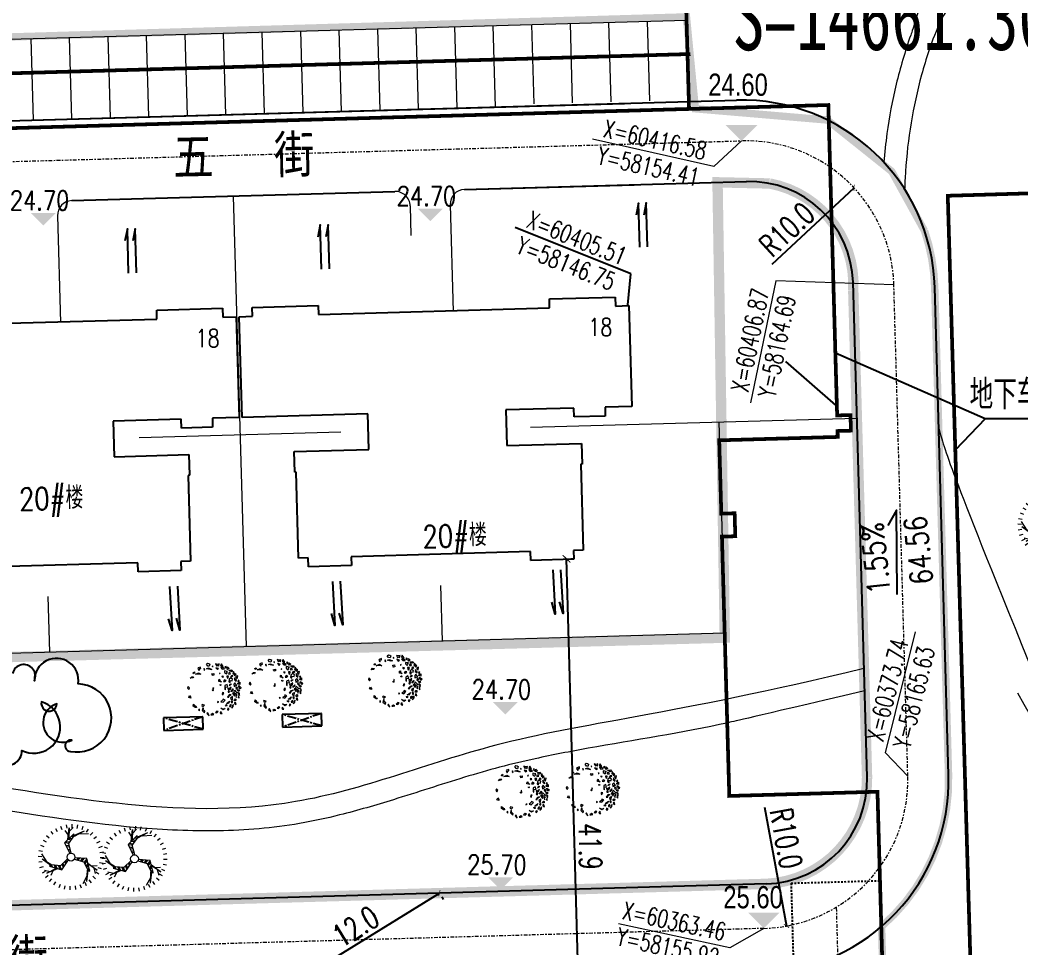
# Model space of a CAD drawing. Header units: inches. Extents: x 393 to 1582, y 246 to 1188.
# Drawn here: x 1069.8 to 1137.2, y 571.3 to 633.9 of the extents above; entities that cross this region are included whole.
import ezdxf

# ---------------------------------------------------------------- set-up
doc = ezdxf.new("R2010")
doc.units = ezdxf.units.IN
doc.header["$MEASUREMENT"] = 0
for name, pattern in [('ACAD_ISO10W100', [18.5, 12, -3, 0.5, -3]), ('CENTERX2', [4, 2.5, -0.5, 0.5, -0.5]), ('CONTINOUS', [0]), ('DASH', [0.35, 0.25, -0.1]), ('DASHED2', [0.375, 0.25, -0.125]), ('DOTE', [2.42, 2, -0.2, 0.02, -0.2])]:
    doc.linetypes.add(name, pattern=pattern)
for name, color, linetype in [('buildcoor', 7, 'Continuous'), ('DIM', 4, 'Continuous'), ('drain', 4, 'Continuous'), ('ELEV', 1, 'Continuous'), ('FRAME', 7, 'Continuous'), ('PUB_TEXT', 7, 'Continuous'), ('ROAD-TEXT', 4, 'Continuous'), ('roaddim', 2, 'Continuous'), ('roadradiu', 3, 'Continuous'), ('rod', 1, 'Continuous'), ('公共绿地', 3, 'Continuous'), ('外墙', 42, 'Continuous'), ('建筑层数', 7, 'Continuous'), ('绿化', 3, 'Continuous'), ('车库边线', 4, 'DOTE')]:
    doc.layers.add(name, color=color, linetype=linetype)
for name, color, linetype, lineweight in [('FENCE', 100, 'Continuous', 18), ('parking', 30, 'Continuous', 18), ('ROAD', 1, 'Continuous', 25), ('ROAD-CENTER', 7, 'CENTERX2', 18), ('ROAD-ZB', 4, 'Continuous', 15), ('walk', 2, 'Continuous', 18), ('围墙', 75, 'FENCELINE1', 15), ('建筑型号', 2, 'Continuous', 18), ('树', 84, 'Continuous', 15)]:
    doc.layers.add(name, color=color, linetype=linetype, lineweight=lineweight)
doc.styles.add('-黑体', font='simhei.ttf', dxfattribs={"width": 0.8})
doc.styles.add('_HZTXT', font='txt.shx', dxfattribs={"width": 0.8, "bigfont": 'hztxt.shx'})
doc.styles.add('DIM_FONT', font='SIMPLEX.shx', dxfattribs={"width": 0.8})
doc.styles.add('FLS', font='', dxfattribs={"width": 0.8})
doc.styles.add('HZ', font='simplex.shx', dxfattribs={"width": 0.7, "bigfont": 'hztxt.shx'})
doc.styles.add('宋体', font='', dxfattribs={"width": 0.7, "height": 1000})
doc.styles.get('FLS').set_extended_font_data('创艺繁隶书')
doc.styles.get('宋体').set_extended_font_data('SimSun')
doc.linetypes.add('FENCELINE1', pattern='A,0.25,-0.1,[133,ltypeshp.shx,S=0.1,R=0,X=-0.1,Y=0],-0.1,1', length=1.45)
doc.dimstyles.new('NORMAL', dxfattribs={"dimtxt": 1.5, "dimasz": 0.3, "dimexe": 0.5, "dimexo": 0.3, "dimgap": 0.3, "dimtad": 1, "dimdec": 1, "dimzin": 1, "dimdsep": 46, "dimtxsty": 'HZ', "dimblk": 'ARCHTICK', "dimcen": 0, "dimclrt": 256, "dimadec": 0, "dimazin": 0, "dimtfac": 1, "dimtdec": 1, "dimtofl": 0, "dimtmove": 0, "dimatfit": 3, "dimldrblk": 'ARCHTICK', "dimfxl": 1, "dimtolj": 2, "dimtzin": 0, "dimarcsym": 0})

# ---------------------------------------------------------------- blocks, each defined once
blk = doc.blocks.new('GPPMTR01')
at = {"color": 0, "linetype": 'ByBlock'}
for points in [[(-0.354, 0.404), (-0.335, 0.371), (-0.312, 0.378), (-0.293, 0.408)], [(-0.298, 0.355), (-0.259, 0.362), (-0.24, 0.402), (-0.263, 0.4), (-0.275, 0.378)], [(-0.263, 0.454), (-0.27, 0.431), (-0.248, 0.431), (-0.243, 0.447)], [(-0.215, 0.443), (-0.218, 0.456), (-0.242, 0.475), (-0.199, 0.486), (-0.199, 0.449)], [(-0.166, 0.433), (-0.207, 0.386), (-0.18, 0.371), (-0.137, 0.387), (-0.147, 0.409), (-0.165, 0.407)], [(-0.173, 0.469), (-0.151, 0.518), (-0.12, 0.516), (-0.128, 0.487), (-0.144, 0.498), (-0.151, 0.48), (-0.145, 0.47)], [(-0.127, 0.461), (-0.133, 0.429), (-0.111, 0.428), (-0.096, 0.459)], [(-0.106, 0.53), (-0.073, 0.496), (-0.058, 0.515), (-0.035, 0.504), (-0.038, 0.545), (-0.064, 0.53)], [(-0.079, 0.401), (-0.097, 0.371), (-0.064, 0.359), (-0.049, 0.371)], [(-0.038, 0.477), (-0.055, 0.454), (-0.043, 0.424), (-0.032, 0.439)], [(0.007, 0.443), (-0.026, 0.412), (-0.02, 0.382), (0.016, 0.352), (0.045, 0.367), (0.01, 0.386), (0.034, 0.42)], [(0.005, 0.559), (-0.005, 0.523), (0.016, 0.511), (0.051, 0.519)], [(0.01, 0.485), (0.042, 0.462), (0.084, 0.477), (0.066, 0.492), (0.042, 0.485)], [(0.105, 0.53), (0.084, 0.519), (0.099, 0.504), (0.114, 0.511)], [(0.158, 0.447), (0.096, 0.443), (0.105, 0.412), (0.146, 0.393), (0.155, 0.416), (0.14, 0.428)], [(0.131, 0.488), (0.137, 0.5), (0.134, 0.53), (0.173, 0.507), (0.146, 0.481)], [(0.179, 0.477), (0.229, 0.496), (0.25, 0.473), (0.223, 0.458), (0.22, 0.477), (0.202, 0.469), (0.199, 0.458)], [(0.205, 0.439), (0.179, 0.42), (0.194, 0.405), (0.226, 0.416)], [(0.214, 0.359), (0.274, 0.374), (0.291, 0.409), (0.282, 0.336), (0.247, 0.333)], [(0.268, 0.45), (0.253, 0.435), (0.241, 0.409), (0.274, 0.428)], [(0.315, 0.416), (0.306, 0.401), (0.318, 0.39), (0.348, 0.393)], [(-0.482, 0.196), (-0.461, 0.207), (-0.432, 0.177), (-0.452, 0.154), (-0.494, 0.15), (-0.5, 0.177)], [(-0.412, 0.305), (-0.364, 0.304), (-0.367, 0.328), (-0.343, 0.337), (-0.374, 0.364), (-0.382, 0.335)], [(-0.393, 0.241), (-0.408, 0.23), (-0.396, 0.226)], [(-0.304, 0.31), (-0.343, 0.272), (-0.298, 0.279)], [(-0.215, 0.295), (-0.215, 0.276), (-0.206, 0.283)], [(-0.123, 0.314), (-0.144, 0.295), (-0.135, 0.287), (-0.115, 0.295)], [(-0.064, 0.207), (-0.085, 0.184), (-0.115, 0.203), (-0.115, 0.219), (-0.085, 0.207), (-0.052, 0.226)], [(-0.032, 0.317), (-0.058, 0.295), (-0.043, 0.264), (-0.023, 0.291)], [(0.045, 0.295), (0.042, 0.249), (0.105, 0.211), (0.119, 0.219), (0.069, 0.245), (0.096, 0.283)], [(0.084, 0.371), (0.072, 0.344), (0.081, 0.321), (0.084, 0.344)], [(0.128, 0.336), (0.137, 0.287), (0.114, 0.272), (0.146, 0.26), (0.158, 0.302)], [(0.179, 0.272), (0.167, 0.245), (0.185, 0.238), (0.199, 0.253)], [(0.199, 0.291), (0.179, 0.352), (0.211, 0.31)], [(0.25, 0.325), (0.241, 0.298), (0.312, 0.302), (0.282, 0.329)], [(0.253, 0.268), (0.241, 0.226), (0.259, 0.177), (0.274, 0.203), (0.253, 0.219)], [(0.303, 0.268), (0.309, 0.219), (0.336, 0.215), (0.351, 0.234)], [(0.321, 0.363), (0.306, 0.34), (0.327, 0.325), (0.356, 0.325), (0.327, 0.336)], [(0.351, 0.382), (0.348, 0.371), (0.368, 0.355), (0.392, 0.359)], [(0.386, 0.257), (0.368, 0.272), (0.365, 0.287), (0.377, 0.298), (0.401, 0.283)], [(0.401, 0.207), (0.383, 0.219), (0.365, 0.211), (0.368, 0.196), (0.392, 0.192)], [(0.431, 0.26), (0.419, 0.245), (0.436, 0.23), (0.466, 0.249)], [(0.442, 0.203), (0.451, 0.169), (0.487, 0.139), (0.472, 0.181)], [(-0.482, 0.014), (-0.506, 0.025), (-0.514, -0.024), (-0.506, -0.036), (-0.464, -0.036), (-0.47, -0.024), (-0.494, -0.017)], [(-0.446, 0.071), (-0.432, 0.055), (-0.414, 0.067)], [(-0.417, 0.109), (-0.411, 0.15), (-0.357, 0.188), (-0.369, 0.162)], [(-0.283, 0.139), (-0.269, 0.181), (-0.239, 0.166), (-0.248, 0.139), (-0.263, 0.15)], [(-0.02, 0.033), (-0.035, 0.025), (-0.026, 0.017), (-0.014, 0.021)], [(-0.02, 0.188), (-0.008, 0.192), (0.001, 0.177), (-0.02, 0.169)], [(0.152, 0.162), (0.137, 0.139), (0.158, 0.12), (0.176, 0.128), (0.161, 0.143)], [(0.25, 0.086), (0.271, 0.063), (0.274, 0.021), (0.303, 0.052), (0.285, 0.109)], [(0.348, 0.173), (0.377, 0.128), (0.356, 0.097), (0.354, 0.128)], [(0.401, 0.078), (0.398, 0.063), (0.374, 0.067), (0.377, 0.09)], [(0.428, 0.025), (0.431, -0.021), (0.377, -0.043), (0.41, -0.013)], [(0.422, 0.166), (0.419, 0.135), (0.439, 0.12), (0.451, 0.139)], [(0.451, 0.074), (0.469, 0.052), (0.484, 0.063), (0.472, 0.093)], [(-0.467, -0.131), (-0.464, -0.157), (-0.482, -0.154), (-0.485, -0.127)], [(-0.437, -0.131), (-0.429, -0.066), (-0.381, -0.04), (-0.408, -0.078)], [(-0.42, -0.26), (-0.432, -0.218), (-0.411, -0.188), (-0.402, -0.214), (-0.411, -0.229)], [(0.256, -0.013), (0.241, -0.028), (0.253, -0.04)], [(0.407, -0.119), (0.389, -0.138), (0.398, -0.176), (0.419, -0.154)], [(0.436, -0.066), (0.442, -0.097), (0.466, -0.097), (0.481, -0.074), (0.46, -0.078)], [(-0.266, -0.366), (-0.304, -0.374), (-0.283, -0.4), (-0.251, -0.393)], [(0.17, -0.286), (0.137, -0.317), (0.149, -0.336), (0.176, -0.321)], [(0.205, -0.332), (0.199, -0.343), (0.235, -0.378), (0.294, -0.359), (0.274, -0.34), (0.235, -0.351)], [(0.327, -0.305), (0.333, -0.328), (0.389, -0.313)], [(0.416, -0.218), (0.389, -0.233), (0.392, -0.271), (0.407, -0.248)], [(-0.115, -0.473), (-0.138, -0.438), (-0.106, -0.438), (-0.085, -0.446)], [(0.072, -0.48), (0.042, -0.461), (0.06, -0.45), (0.066, -0.454), (0.096, -0.454), (0.096, -0.438), (0.125, -0.442), (0.114, -0.461)], [(0.188, -0.431), (0.211, -0.423), (0.188, -0.408)]]:
    blk.add_lwpolyline(points, close=True, dxfattribs=at)
blk.add_circle((0, 0), 0.01, dxfattribs=at)
blk = doc.blocks.new('psss')
at = {"layer": 'drain', "ltscale": 3}
for points in [[(-2.979, 0.527), (0.007, 0.531), (-0.808, 0.714)], [(-2.967, -0.004), (0, 0), (-0.815, 0.183)]]:
    blk.add_lwpolyline(points, dxfattribs=at)
blk = doc.blocks.new('_ARCHTICK')
at = {"color": 0, "linetype": 'ByBlock', "const_width": 0.15}
blk.add_lwpolyline([(-0.5, -0.5), (0.5, 0.5)], dxfattribs=at)
blk = doc.blocks.new('*D144')
at = {"layer": 'DEFPOINTS', "color": 0, "ltscale": 0.3, "transparency": 16777216}
for p in [(882.255, 640.128), (1132.977, 454.434)]:
    blk.add_point(p, dxfattribs=at)
at = {"layer": 'roadradiu', "color": 0, "lineweight": -2, "ltscale": 0.3, "transparency": 16777216}
blk.add_line((887.277, 636.409), (882.255, 640.128), dxfattribs=at)
at = {"layer": 'roadradiu', "color": 0, "lineweight": -2, "ltscale": 0.3, "transparency": 16777216, "xscale": 0.3, "yscale": 0.3, "zscale": 0.3, "rotation": 143.4749139216822}
blk.add_blockref('_ARCHTICK', (882.255, 640.128), dxfattribs=at)
at = {"layer": 'roadradiu', "ltscale": 0.3, "transparency": 16777216, "insert": (885.632, 638.934), "char_height": 1.5, "attachment_point": 5, "rotation": 323.47491, "style": 'HZ'}
blk.add_mtext('\\A2;R312.0', dxfattribs=at)
blk = doc.blocks.new('*D145')
at = {"layer": 'DEFPOINTS', "color": 0, "ltscale": 0.3, "transparency": 16777216}
for p in [(870.6, 623.26), (1132.977, 454.434)]:
    blk.add_point(p, dxfattribs=at)
at = {"layer": 'roadradiu', "color": 0, "lineweight": -2, "ltscale": 0.3, "transparency": 16777216}
blk.add_line((881.438, 616.286), (870.6, 623.26), dxfattribs=at)
at = {"layer": 'roadradiu', "color": 0, "lineweight": -2, "ltscale": 0.3, "transparency": 16777216, "xscale": 0.3, "yscale": 0.3, "zscale": 0.3, "rotation": 147.2408788936933}
blk.add_blockref('_ARCHTICK', (870.6, 623.26), dxfattribs=at)
at = {"layer": 'roadradiu', "ltscale": 0.3, "transparency": 16777216, "insert": (879.631, 618.697), "char_height": 1.5, "attachment_point": 5, "rotation": 327.24088, "style": 'HZ'}
blk.add_mtext('\\A2;R312.0', dxfattribs=at)
blk = doc.blocks.new('*D146')
at = {"layer": 'DEFPOINTS', "color": 0, "ltscale": 0.3, "transparency": 16777216}
for p in [(856.622, 599.25), (1132.977, 454.434)]:
    blk.add_point(p, dxfattribs=at)
at = {"layer": 'roadradiu', "color": 0, "lineweight": -2, "ltscale": 0.3, "transparency": 16777216}
blk.add_line((869.236, 592.64), (856.622, 599.25), dxfattribs=at)
at = {"layer": 'roadradiu', "color": 0, "lineweight": -2, "ltscale": 0.3, "transparency": 16777216, "xscale": 0.3, "yscale": 0.3, "zscale": 0.3, "rotation": 152.3444580404491}
blk.add_blockref('_ARCHTICK', (856.622, 599.25), dxfattribs=at)
at = {"layer": 'roadradiu', "ltscale": 0.3, "transparency": 16777216, "insert": (867.222, 594.881), "char_height": 1.5, "attachment_point": 5, "rotation": 332.34446, "style": 'HZ'}
blk.add_mtext('\\A2;R312.0', dxfattribs=at)
blk = doc.blocks.new('t2')
for p, q in [((-1.27, 3.06), (-1.13, 2.72)), ((-0.72, 3.23), (-0.64, 2.88)), ((-0.15, 3.3), (-0.13, 2.95)), ((0.43, 3.28), (0.38, 2.92)), ((0.99, 3.16), (0.88, 2.81)), ((-2.24, 2.44), (-1.99, 2.17)), ((-1.78, 2.79), (-1.59, 2.49)), ((-1.34, 2.61), (-1.58, 1.52)), ((-1.34, 2.61), (-1.51, 1.47)), ((-1.44, 2), (-0.89, 2.82)), ((1.53, 2.93), (1.36, 2.62)), ((2.01, 2.62), (1.79, 2.34)), ((2.44, 2.24), (2.17, 1.99)), ((-2.93, 1.53), (-2.62, 1.36)), ((-2.62, 2.01), (-2.34, 1.79)), ((-1.95, 1.1), (-2.53, 1.12)), ((-1.63, 0.77), (-2.5, 1.58)), ((-2.5, 1.58), (-1.63, 0.89)), ((-2.3, 1.92), (-2.2, 1.35)), ((-1.73, 1.61), (-1.56, 0.32)), ((-1.53, 1.47), (-1.73, 1.61)), ((-1.24, 0.62), (-1.53, 1.47)), ((1.06, 1.19), (0.28, 0.27)), ((2.26, 0.7), (1.06, 1.19)), ((1.48, 1.02), (2.62, 1.38)), ((2.62, 1.38), (1.59, 0.97)), ((1.93, 1.14), (2.23, 1.63)), ((2.81, 1.03), (2.27, 1.23)), ((2.79, 1.78), (2.49, 1.59)), ((3.06, 1.27), (2.72, 1.13)), ((-3.28, 0.43), (-2.92, 0.38)), ((-3.16, 0.99), (-2.81, 0.88)), ((-1.56, 0.32), (-0.37, 0.11)), ((-0.31, 0.25), (-1.24, 0.62)), ((0.37, 0.14), (1.16, 0.76)), ((1.16, 0.76), (2.04, 0.59)), ((2.93, -0.14), (2.03, 0.57)), ((2.04, 0.59), (2.26, 0.7)), ((2.93, -0.14), (2.11, 0.61)), ((2.45, 0.24), (2.89, -0.64)), ((3.23, 0.72), (2.88, 0.64)), ((3.3, 0.15), (2.95, 0.13)), ((-3.3, -0.15), (-2.95, -0.13)), ((-3.23, -0.72), (-2.88, -0.64)), ((-0.06, -0.39), (0.08, -1.38)), ((0.5, -1.51), (0.1, -0.38)), ((3.16, -0.99), (2.81, -0.88)), ((3.28, -0.43), (2.92, -0.38)), ((-3.06, -1.27), (-2.72, -1.13)), ((-2.79, -1.78), (-2.49, -1.59)), ((-2.44, -2.24), (-2.17, -1.99)), ((-0.53, -2.3), (0.5, -1.51)), ((0.08, -1.38), (-0.51, -2.07)), ((0.14, -1.8), (-0.12, -2.95)), ((-0.12, -2.95), (0.04, -1.86)), ((2.62, -2.01), (2.34, -1.79)), ((2.93, -1.53), (2.62, -1.36)), ((-2.01, -2.62), (-1.79, -2.34)), ((-1.02, -2.25), (-1.99, -2.18)), ((-1.59, -2.47), (-0.52, -2.05)), ((-1.59, -2.47), (-0.52, -2.13)), ((-1.53, -2.93), (-1.36, -2.62)), ((-0.99, -3.16), (-0.88, -2.81)), ((-0.51, -2.07), (-0.53, -2.3)), ((-0.52, -2.95), (-0.07, -2.58)), ((-0.43, -3.28), (-0.38, -2.92)), ((0.03, -2.24), (0.29, -2.75)), ((0.15, -3.3), (0.13, -2.95)), ((0.72, -3.23), (0.64, -2.88)), ((1.27, -3.06), (1.13, -2.72)), ((1.78, -2.79), (1.59, -2.49)), ((2.24, -2.44), (1.99, -2.17))]:
    blk.add_line(p, q)
at = {"color": 0}
for p, q in [((-1.71, 1.46), (-1.64, 1.54)), ((-1.69, 1.3), (-1.53, 1.47)), ((-1.65, 0.98), (-1.44, 1.2)), ((-1.63, 0.82), (-1.39, 1.07)), ((1.07, 1.18), (1.21, 0.75)), ((1.22, 1.12), (1.35, 0.72)), ((-1.58, 0.5), (-1.3, 0.8)), ((-1.56, 0.34), (-1.25, 0.67)), ((-1.28, 0.27), (-1.03, 0.54)), ((-1.14, 0.24), (-0.91, 0.49)), ((-0.85, 0.19), (-0.66, 0.39)), ((-0.7, 0.16), (-0.54, 0.34)), ((0.49, 0.53), (0.57, 0.29)), ((0.59, 0.64), (0.67, 0.38)), ((0.78, 0.86), (0.88, 0.54)), ((0.88, 0.98), (0.99, 0.62)), ((1.52, 1), (1.62, 0.67)), ((1.67, 0.94), (1.76, 0.65)), ((1.97, 0.81), (2.04, 0.59)), ((2.12, 0.75), (2.15, 0.64)), ((0.21, -0.69), (-0.03, -0.64)), ((0.26, -0.83), (-0.01, -0.77)), ((-0.02, -1.92), (-0.32, -1.85)), ((0.11, -1.82), (-0.23, -1.74)), ((0.36, -1.62), (-0.05, -1.53)), ((0.36, -1.11), (0.03, -1.03)), ((0.41, -1.25), (0.05, -1.17)), ((0.49, -1.52), (0.05, -1.42)), ((-0.41, -2.21), (-0.52, -2.19)), ((-0.28, -2.11), (-0.51, -2.06))]:
    blk.add_line(p, q, dxfattribs=at)
blk.add_circle((0, 0), 0.397)
at = {"style": 'DIM_FONT', "width": 0.8, "flags": 9}
for tag in ['XSIZE', 'YSIZE']:
    blk.add_attdef(tag, (0, 0), '', height=0.000997, rotation=122.3352, dxfattribs=at)
blk = doc.blocks.new('*D334')
at = {"layer": 'DEFPOINTS', "color": 0, "ltscale": 0.3, "transparency": 16777216}
for p in [(1098.054, 575.05, 0), (1098.054, 575.05), (1087.863, 568.759)]:
    blk.add_point(p, dxfattribs=at)
at = {"layer": 'roaddim', "color": 0, "lineweight": -2, "ltscale": 0.3, "transparency": 16777216}
for p, q in [((1087.863, 568.759), (1098.054, 575.05)), ((1098.212, 574.795), (1098.317, 574.624)), ((1088.021, 568.503), (1088.126, 568.333))]:
    blk.add_line(p, q, dxfattribs=at)
at = {"layer": 'roaddim', "color": 0, "lineweight": -2, "ltscale": 0.3, "transparency": 16777216, "xscale": 0.3, "yscale": 0.3, "zscale": 0.3}
for p, rotation in [((1098.054, 575.05), 31.68864496941454), ((1087.863, 568.759), 211.6886449694146)]:
    blk.add_blockref('_ARCHTICK', p, dxfattribs=dict(at, rotation=rotation))
at = {"layer": 'roaddim', "ltscale": 0.3, "transparency": 16777216, "insert": (1092.407, 572.798), "char_height": 1.5, "attachment_point": 5, "rotation": 31.68864, "style": 'HZ'}
blk.add_mtext('\\A2;12.0', dxfattribs=at)
blk = doc.blocks.new('*D108')
at = {"layer": 'DEFPOINTS', "color": 0, "ltscale": 0.3, "transparency": 16777216}
for p in [(1123.957, 1187.983), (1247.519, 525.406)]:
    blk.add_point(p, dxfattribs=at)
at = {"layer": 'roadradiu', "color": 0, "lineweight": -2, "ltscale": 0.3, "transparency": 16777216}
blk.add_line((1246.336, 531.746), (1247.519, 525.406), dxfattribs=at)
at = {"layer": 'roadradiu', "color": 0, "lineweight": -2, "ltscale": 0.3, "transparency": 16777216, "xscale": 0.3, "yscale": 0.3, "zscale": 0.3, "rotation": 280.5635434118076}
blk.add_blockref('_ARCHTICK', (1247.519, 525.406), dxfattribs=at)
at = {"layer": 'roadradiu', "ltscale": 0.3, "transparency": 16777216, "insert": (1247.905, 529.063), "char_height": 1.5, "attachment_point": 5, "rotation": 280.56354, "style": 'HZ'}
blk.add_mtext('\\A2;R674.0', dxfattribs=at)
blk = doc.blocks.new('*D326')
at = {"layer": 'DEFPOINTS', "color": 0, "ltscale": 0.3, "transparency": 16777216}
for p in [(1126.03, 622.621), (1118.718, 615.8)]:
    blk.add_point(p, dxfattribs=at)
at = {"layer": 'roadradiu', "color": 0, "lineweight": -2, "ltscale": 0.3, "transparency": 16777216}
blk.add_line((1120.51, 617.472), (1126.03, 622.621), dxfattribs=at)
at = {"layer": 'roadradiu', "color": 0, "lineweight": -2, "ltscale": 0.3, "transparency": 16777216, "xscale": 0.3, "yscale": 0.3, "zscale": 0.3, "rotation": 43.00608051645902}
blk.add_blockref('_ARCHTICK', (1126.03, 622.621), dxfattribs=at)
at = {"layer": 'roadradiu', "ltscale": 0.3, "transparency": 16777216, "insert": (1121.494, 619.825), "char_height": 1.5, "attachment_point": 5, "rotation": 43.00608, "style": 'HZ'}
blk.add_mtext('\\A2;R10.0', dxfattribs=at)
blk = doc.blocks.new('*D113')
at = {"layer": 'DEFPOINTS', "color": 0, "ltscale": 0.3, "transparency": 16777216}
for p in [(1119.657, 582.665, 0), (1121.468, 572.83, 0)]:
    blk.add_point(p, dxfattribs=at)
at = {"layer": 'roadradiu', "color": 0, "lineweight": -2, "ltscale": 0.3, "transparency": 16777216}
blk.add_line((1119.992, 580.843), (1121.468, 572.83), dxfattribs=at)
at = {"layer": 'roadradiu', "color": 0, "lineweight": -2, "ltscale": 0.3, "transparency": 16777216, "xscale": 0.3, "yscale": 0.3, "zscale": 0.3, "rotation": 280.4368177293781}
blk.add_blockref('_ARCHTICK', (1121.468, 572.83), dxfattribs=at)
at = {"layer": 'roadradiu', "ltscale": 0.3, "transparency": 16777216, "insert": (1121.446, 578.747), "char_height": 1.5, "attachment_point": 5, "rotation": 280.43682, "style": 'HZ'}
blk.add_mtext('\\A2;R10.0', dxfattribs=at)
blk = doc.blocks.new('*D188')
at = {"layer": 'DEFPOINTS', "color": 0, "ltscale": 0.3, "transparency": 16777216}
for p in [(1123.957, 1187.983), (1194.722, 517.708)]:
    blk.add_point(p, dxfattribs=at)
at = {"layer": 'roadradiu', "color": 0, "lineweight": -2, "ltscale": 0.3, "transparency": 16777216}
blk.add_line((1193.358, 530.623), (1194.722, 517.708), dxfattribs=at)
at = {"layer": 'roadradiu', "color": 0, "lineweight": -2, "ltscale": 0.3, "transparency": 16777216, "xscale": 0.3, "yscale": 0.3, "zscale": 0.3, "rotation": 276.0266870917976}
blk.add_blockref('_ARCHTICK', (1194.722, 517.708), dxfattribs=at)
at = {"layer": 'roadradiu', "ltscale": 0.3, "transparency": 16777216, "insert": (1194.709, 527.824), "char_height": 1.5, "attachment_point": 5, "rotation": 276.02669, "style": 'HZ'}
blk.add_mtext('\\A2;R674.0', dxfattribs=at)
blk = doc.blocks.new('*D469')
at = {"layer": 'DEFPOINTS', "color": 0, "ltscale": 0.3, "transparency": 16777216}
for p in [(1106.629, 597.601), (1106.629, 597.601), (1107.815, 555.717, -1.024)]:
    blk.add_point(p, dxfattribs=at)
at = {"layer": 'DIM', "color": 0, "lineweight": -2, "ltscale": 0.3, "transparency": 16777216}
for p, q in [((1107.815, 555.717), (1106.629, 597.601)), ((1106.928, 597.609), (1107.128, 597.615)), ((1108.115, 555.726), (1108.315, 555.732))]:
    blk.add_line(p, q, dxfattribs=at)
at = {"layer": 'DIM', "color": 0, "lineweight": -2, "ltscale": 0.3, "transparency": 16777216, "xscale": 0.5, "yscale": 0.5, "zscale": 0.5}
for p, rotation in [((1106.629, 597.601), 91.62315867757638), ((1107.815, 555.717), 271.6231586775764)]:
    blk.add_blockref('_ARCHTICK', p, dxfattribs=dict(at, rotation=rotation))
at = {"layer": 'DIM', "ltscale": 0.3, "transparency": 16777216, "insert": (1108.229, 578.206), "char_height": 1.5, "attachment_point": 5, "rotation": 271.62316, "style": 'HZ'}
blk.add_mtext('\\A2;41.9', dxfattribs=at)
blk = doc.blocks.new('*D367')
at = {"layer": 'DEFPOINTS', "color": 0, "ltscale": 0.3, "transparency": 16777216}
for p in [(1102.7, 855.811), (1268.804, 491.93)]:
    blk.add_point(p, dxfattribs=at)
at = {"layer": 'roadradiu', "color": 0, "lineweight": -2, "ltscale": 0.3, "transparency": 16777216}
blk.add_line((1105.544, 849.58), (1102.7, 855.811), dxfattribs=at)
at = {"layer": 'roadradiu', "color": 0, "lineweight": -2, "ltscale": 0.3, "transparency": 16777216, "xscale": 0.5, "yscale": 0.5, "zscale": 0.5, "rotation": 114.5356906864757}
blk.add_blockref('_ARCHTICK', (1102.7, 855.811), dxfattribs=at)
at = {"layer": 'roadradiu', "ltscale": 0.3, "transparency": 16777216, "insert": (1105.285, 852.676), "char_height": 1.5, "attachment_point": 5, "rotation": 294.53569, "style": 'HZ'}
blk.add_mtext('\\A2;R400.0', dxfattribs=at)
blk = doc.blocks.new('*D368')
at = {"layer": 'DEFPOINTS', "color": 0, "ltscale": 0.3, "transparency": 16777216}
for p in [(1082.317, 845.798), (1268.804, 491.93)]:
    blk.add_point(p, dxfattribs=at)
at = {"layer": 'roadradiu', "color": 0, "lineweight": -2, "ltscale": 0.3, "transparency": 16777216}
blk.add_line((1085.511, 839.738), (1082.317, 845.798), dxfattribs=at)
at = {"layer": 'roadradiu', "color": 0, "lineweight": -2, "ltscale": 0.3, "transparency": 16777216, "xscale": 0.5, "yscale": 0.5, "zscale": 0.5, "rotation": 117.7890269071793}
blk.add_blockref('_ARCHTICK', (1082.317, 845.798), dxfattribs=at)
at = {"layer": 'roadradiu', "ltscale": 0.3, "transparency": 16777216, "insert": (1085.076, 842.815), "char_height": 1.5, "attachment_point": 5, "rotation": 297.78903, "style": 'HZ'}
blk.add_mtext('\\A2;R400.0', dxfattribs=at)

msp = doc.modelspace()

# ---------------------------------------------------------------- linework, layer by layer
at = {"layer": 'buildcoor', "color": 0, "ltscale": 0.3}
for points in [[(1110.959, 616.818), (1103.162, 619.943)], [(1110.77, 614.725), (1110.959, 616.818)]]:
    msp.add_lwpolyline(points, dxfattribs=at)
at = {"layer": 'drain', "color": 0, "ltscale": 0.3}
msp.add_line((1132.475, 617.849), (1132.452, 618.626), dxfattribs=at)
at = {"layer": 'ELEV', "color": 0}
for points in [[(1117.374, 626.857), (1119.495, 626.857), (1118.434, 625.796)], [(1070.495, 620.933), (1072.192, 620.933), (1071.343, 620.085)], [(1096.594, 621.228), (1098.291, 621.228), (1097.443, 620.38)], [(1101.651, 587.954), (1103.348, 587.954), (1102.5, 587.105)], [(1101.345, 576.126), (1103.042, 576.126), (1102.194, 575.277)], [(1118.879, 573.729, 0), (1121.001, 573.729, 0), (1119.94, 572.669, 0)]]:
    msp.add_solid(points, dxfattribs=at)
at = {"layer": 'FENCE', "color": 0, "ltscale": 0.3}
for p, q in [((1098.259, 592.063, -0.937), (1098.154, 595.8, -0.937)), ((1071.77, 591.312, -0.937), (1071.664, 595.052, -0.937))]:
    msp.add_line(p, q, dxfattribs=at)
at = {"layer": 'parking', "color": 0, "ltscale": 0.3}
for p, q in [((937.959, 628.935, -0.937), (1114.727, 633.944, -0.937)), ((1099.25, 628.003), (1099.094, 633.501, -0.937)), ((1101.849, 628.077), (1101.693, 633.575, -0.937)), ((1104.444, 628.286, -0.023), (1104.292, 633.648, -0.937)), ((1107.043, 628.359, -0.023), (1106.891, 633.722, -0.937)), ((1109.642, 628.433, -0.023), (1109.49, 633.796, -0.937)), ((1112.241, 628.506, -0.023), (1112.089, 633.869, -0.937)), ((1075.86, 627.341), (1075.704, 632.838, -0.937)), ((1078.458, 627.414), (1078.303, 632.912, -0.937)), ((1081.057, 627.488), (1080.902, 632.986, -0.937)), ((1083.656, 627.561), (1083.501, 633.059, -0.937)), ((1086.255, 627.635), (1086.1, 633.133, -0.937)), ((1088.854, 627.709), (1088.699, 633.207, -0.937)), ((1091.453, 627.782), (1091.297, 633.28, -0.937)), ((1094.052, 627.856), (1093.896, 633.354, -0.937)), ((1096.651, 627.93), (1096.495, 633.427, -0.937)), ((1070.662, 627.193), (1070.506, 632.691, -0.937)), ((1073.261, 627.267), (1073.105, 632.765, -0.937))]:
    msp.add_line(p, q, dxfattribs=at)
at = {"layer": 'ROAD', "color": 0, "ltscale": 0.3}
for p, q in [((1099.751, 622.515), (1118.762, 623.054)), ((1099.751, 622.515), (1111.201, 622.84)), ((1073.261, 621.765), (1095.053, 622.382)), ((1126.904, 582.87), (1125.958, 616.255)), ((1132.401, 583.026), (1131.47, 615.911)), ((1120.105, 575.675, 0), (860.168, 568.309))]:
    msp.add_line(p, q, dxfattribs=at)
at = {"layer": 'ROAD', "color": 0, "linetype": 'DASH', "ltscale": 0.5}
for p, q in [((1121.778, 575.721, -1.024), (1127.776, 575.891, -1.024)), ((1121.778, 575.721), (1122.444, 552.212)), ((1127.776, 575.891), (1128.102, 564.395))]:
    msp.add_line(p, q, dxfattribs=at)
at = {"layer": 'ROAD', "color": 0, "ltscale": 0.3}
for centre, radius, start, end in [((1118.475, 615.543), 13, 1.62316, 91.62315), ((1118.96, 616.057, 0), 7, 1.62316, 91.62316), ((1119.407, 582.658), 13, 271.62316, 1.62316), ((1119.906, 582.672, 0.001), 7, 271.62316, 1.62316)]:
    msp.add_arc(centre, radius, start, end, dxfattribs=at)
at = {"layer": 'ROAD-CENTER', "color": 5, "ltscale": 0.1}
for p, q in [((867.716, 618.691), (1118.434, 625.796)), ((1129.653, 582.948), (1128.714, 616.083)), ((1124.826, 574.063), (1126.534, 513.802)), ((1119.94, 572.669), (994.687, 569.119))]:
    msp.add_line(p, q, dxfattribs=at)
for centre, start, end in [((1118.718, 615.8), 1.62316, 91.62316), ((1119.657, 582.665, 0), 271.62316, 1.62316)]:
    msp.add_arc(centre, 10, start, end, dxfattribs=at)
at = {"layer": 'ROAD-TEXT', "color": 0, "ltscale": 0.3}
msp.add_line((1114.654, 636.527, -1.024), (1114.809, 631.033, -1.024), dxfattribs=at)
at = {"layer": 'ROAD-TEXT', "color": 0}
msp.add_lwpolyline([(1128.944, 595.197), (1128.944, 595.197), (1128.883, 600.88), (1128.296, 599.856)], dxfattribs=at)
at = {"layer": 'ROAD-ZB', "color": 0, "ltscale": 0.3}
for points in [[(1116.574, 624.06), (1108.381, 625.914)], [(1118.434, 625.796), (1116.574, 624.06)], [(1120.742, 616.347), (1119.052, 608.119)], [(1128.714, 616.083), (1120.742, 616.347)], [(1128.142, 584.517), (1130.18, 592.666)], [(1129.653, 582.948), (1128.142, 584.517)], [(1117.653, 571.35), (1110.128, 572.98)]]:
    msp.add_lwpolyline(points, dxfattribs=at)
at = {"layer": 'ROAD-ZB', "color": 0, "ltscale": 0.3, "elevation": 0}
msp.add_lwpolyline([(1119.94, 572.669), (1117.653, 571.35)], dxfattribs=at)
at = {"layer": 'roaddim', "color": 0, "ltscale": 0.3}
msp.add_line((1121.395, 610.904), (1124.77, 607.974), dxfattribs=at)
for points in [[(1134.864, 607.043), (1124.768, 611.463)], [(1134.864, 607.043), (1132.857, 604.937)], [(1144.904, 607.043), (1134.864, 607.043)]]:
    msp.add_lwpolyline(points, dxfattribs=at)
at = {"layer": 'rod', "color": 0}
for q in [(1118.107, 628.538), (1110.545, 628.323)]:
    msp.add_line((878.008, 621.734), q, dxfattribs=at)
at = {"layer": 'walk', "color": 0}
for p, q in [((1096.08, 621.411), (1096.137, 619.413)), ((1098.779, 621.488), (1098.982, 614.291)), ((1072.29, 620.737), (1072.493, 613.54))]:
    msp.add_line(p, q, dxfattribs=at)
at = {"layer": 'walk', "color": 0, "ltscale": 0.3}
for centre, start, end in [((1095.081, 621.383, 0), 1.61609, 91.62316), ((1099.779, 621.516), 91.62316, 181.61609), ((1073.29, 620.765), 91.62316, 181.61609)]:
    msp.add_arc(centre, 1, start, end, dxfattribs=at)
at = {"layer": '公共绿地', "color": 0, "linetype": 'FENCELINE1', "ltscale": 0.1, "const_width": 0.5}
msp.add_lwpolyline([(1128.133, 563.297), (1127.887, 572.804, 0.22585), (1132.401, 583.026), (1131.47, 615.911, 0.074843), (1130.785, 619.72), (1128.571, 623.733), (1124.227, 627.201), (1115.32, 627.959), (1114.721, 634.157), (931.646, 628.733), (930.663, 663.608), (915.566, 663.28)], format="xyb", dxfattribs=at)
at = {"layer": '公共绿地', "color": 0, "linetype": 'FENCELINE1', "ltscale": 0.1, "const_width": 0.7}
msp.add_lwpolyline([(1126.904, 582.87, -0.402698), (1120.105, 575.675), (1108.784, 575.354), (860.168, 568.309), (852.769, 574.884, -0.009315), (857.45, 585.239), (1117.308, 592.282), (1116.818, 622.999), (1120.339, 622.92, -0.377352), (1125.973, 615.704)], format="xyb", close=True, dxfattribs=at)
at = {"layer": '围墙', "color": 0, "ltscale": 0.2}
for p, q in [((1099.751, 622.515), (1111.201, 622.84)), ((1073.261, 621.765), (1095.053, 622.382)), ((1084.153, 622.073, -0.937), (1085.01, 591.687, -0.937)), ((1104.205, 606.474, -0.937), (1126.217, 607.096, -0.937)), ((1116.897, 606.833, -1.024), (1117.299, 592.602, -1.024)), ((1077.81, 605.79, -0.937), (1091.404, 606.173, -0.937)), ((857.45, 585.239), (1117.299, 592.602))]:
    msp.add_line(p, q, dxfattribs=at)
at = {"layer": '外墙', "color": 2, "ltscale": 0.1}
for p, q in [((1105.471, 615.128), (1109.92, 615.254)), ((1109.92, 615.254), (1109.937, 614.654)), ((1085.429, 614.56), (1089.878, 614.686)), ((1085.446, 613.96), (1085.429, 614.56)), ((1089.878, 614.686), (1089.895, 614.086)), ((1105.488, 614.528), (1105.471, 615.128)), ((1109.937, 614.654), (1110.836, 614.679)), ((1110.836, 614.679), (1111.029, 607.882)), ((1078.982, 614.377), (1083.43, 614.503)), ((1078.999, 613.777), (1078.982, 614.377)), ((1083.43, 614.503), (1083.447, 613.903)), ((1083.447, 613.903), (1084.347, 613.929)), ((1084.347, 613.929), (1084.539, 607.131)), ((1084.547, 613.934), (1085.446, 613.96)), ((1084.739, 607.137), (1084.547, 613.934)), ((1089.895, 614.086), (1105.488, 614.528)), ((1063.405, 613.335), (1078.999, 613.777)), ((1111.029, 607.882), (1109.23, 607.831)), ((1109.23, 607.831), (1109.247, 607.231)), ((1093.236, 607.378), (1084.739, 607.137)), ((1093.304, 604.979), (1093.236, 607.378)), ((1107.13, 607.772), (1102.532, 607.641)), ((1102.532, 607.641), (1102.6, 605.242)), ((1107.147, 607.172), (1107.13, 607.772)), ((1109.247, 607.231), (1107.147, 607.172)), ((1080.641, 607.021), (1076.043, 606.891)), ((1076.043, 606.891), (1076.111, 604.492)), ((1080.658, 606.421), (1080.641, 607.021)), ((1082.757, 606.481), (1080.658, 606.421)), ((1084.539, 607.131), (1082.74, 607.08)), ((1082.74, 607.08), (1082.757, 606.481)), ((1102.6, 605.242), (1107.648, 605.385)), ((1107.648, 605.385), (1107.688, 603.986)), ((1076.111, 604.492), (1081.159, 604.635)), ((1081.159, 604.635), (1081.198, 603.236)), ((1088.256, 604.836), (1093.304, 604.979)), ((1088.296, 603.437), (1088.256, 604.836)), ((1107.688, 603.986), (1107.588, 603.983)), ((1107.588, 603.983), (1107.752, 598.185)), ((1081.198, 603.236), (1081.099, 603.233)), ((1081.099, 603.233), (1081.263, 597.435)), ((1088.396, 603.441), (1088.296, 603.437)), ((1088.56, 597.641), (1088.396, 603.441)), ((1104.204, 598.085), (1092.108, 597.742)), ((1092.108, 597.742), (1092.125, 597.142)), ((1104.221, 597.485), (1104.204, 598.085)), ((1107.752, 598.185), (1107.102, 598.167)), ((1107.102, 598.167), (1107.119, 597.567)), ((1077.714, 597.334), (1065.619, 596.991)), ((1077.731, 596.734), (1077.714, 597.334)), ((1081.263, 597.435), (1080.613, 597.416)), ((1080.613, 597.416), (1080.63, 596.817)), ((1089.21, 597.66), (1088.56, 597.641)), ((1089.227, 597.06), (1089.21, 597.66)), ((1092.125, 597.142), (1089.227, 597.06)), ((1107.119, 597.567), (1104.221, 597.485)), ((1080.63, 596.817), (1077.731, 596.734))]:
    msp.add_line(p, q, dxfattribs=at)
at = {"layer": '树', "color": 0}
msp.add_arc((1136.341, 631.676), 5, 86.25408, 158.24874, dxfattribs=at)
for points, knots in [([(1130.406, 634.642), (1130.015, 633.397), (1129.93, 633.16), (1129.471, 631.83), (1129.14, 630.727), (1128.606, 628.513), (1128.399, 627.403), (1128.159, 625.643), (1128.09, 624.997), (1128.038, 624.349)], [86.992695, 86.992695, 86.992695, 86.992695, 87.727339, 87.727339, 91.101837, 91.101837, 94.476335, 94.476335, 96.429525, 96.429525, 96.429525, 96.429525]), ([(1131.697, 633.529), (1131.297, 632.526), (1131.183, 632.195), (1130.897, 631.324), (1130.733, 630.785), (1130.287, 629.167), (1130.051, 628.088), (1129.692, 625.915), (1129.568, 624.824), (1129.471, 623.327), (1129.452, 622.928), (1129.439, 622.528)], [87.273388, 87.273388, 87.273388, 87.273388, 88.334859, 88.334859, 90.059458, 90.059458, 93.508655, 93.508655, 96.957852, 96.957852, 98.207553, 98.207553, 98.207553, 98.207553]), ([(1131.738, 606.425), (1131.755, 606.365), (1131.771, 606.305), (1132.178, 604.824), (1132.606, 603.377), (1138.374, 589.28)], [114.27208, 114.27208, 114.27208, 114.27208, 114.442406, 114.442406, 118.483272, 118.483272, 118.483272, 118.483272]), ([(1126.696, 590.206), (1113.579, 587.026), (1102.765, 586.11), (1085.202, 578.803), (1063.57, 583.643), (1040.691, 584.846), (1026.52, 580.252), (1023.136, 579.486)], [16.471976, 16.471976, 16.471976, 16.471976, 33.968035, 48.010587, 72.501556, 97.887117, 116.317334, 116.317334, 116.317334, 116.317334]), ([(1126.739, 588.698), (1118.665, 586.804), (1118.106, 586.672), (1114.404, 585.849), (1111.219, 585.377), (1106.892, 584.602), (1105.697, 584.374), (1103.711, 583.94), (1102.911, 583.75), (1101.327, 583.332), (1100.535, 583.103), (1098.155, 582.379), (1096.562, 581.851), (1093.755, 580.981), (1092.55, 580.627), (1090.437, 580.099), (1089.539, 579.903), (1086.807, 579.433), (1084.977, 579.283), (1081.314, 579.22), (1079.481, 579.307), (1073.85, 579.795), (1070.059, 580.435), (1064.667, 581.259), (1063.031, 581.494), (1059.767, 581.896), (1058.14, 582.066), (1053.274, 582.458), (1050.052, 582.564), (1044.65, 582.383), (1042.455, 582.207), (1039.019, 581.74), (1037.768, 581.527), (1035.259, 581.026), (1034.003, 580.741), (1030.227, 579.816), (1027.699, 579.108), (1024.172, 578.144), (1023.186, 577.877), (1022.196, 577.618)], [16.809364, 16.809364, 16.809364, 16.809364, 18.494275, 18.494275, 27.95371, 27.95371, 31.602244, 31.602244, 34.101196, 34.101196, 36.600148, 36.600148, 41.598053, 41.598053, 45.297257, 45.297257, 47.985627, 47.985627, 53.362365, 53.362365, 58.739104, 58.739104, 69.90365, 69.90365, 74.810999, 74.810999, 79.718349, 79.718349, 89.533047, 89.533047, 96.32244, 96.32244, 100.237472, 100.237472, 104.152504, 104.152504, 111.982569, 111.982569, 115.009153, 115.009153, 115.009153, 115.009153]), ([(1270.38, 581.391), (1264.33, 580.806), (1253.565, 579.76), (1236.564, 582.831), (1218.856, 580.639), (1198.972, 577.031), (1179.36, 582.137), (1160.855, 581.448), (1144.242, 577.486), (1139.475, 584.261), (1137.067, 588.545)], [0, 0, 0, 0, 15.561691, 32.216441, 51.684576, 69.197397, 92.538078, 110.222846, 127.292492, 135.065351, 135.065351, 135.065351, 135.065351])]:
    msp.add_open_spline(points, degree=3, knots=knots, dxfattribs=at)
at = {"layer": '绿化', "color": 0, "linetype": 'CONTINOUS'}
msp.add_lwpolyline([(1067.898, 584.852, 1.091309), (1069.896, 584.674, 1.091309), (1071.213, 587.963, 1.091309), (1072.253, 587.821, 1.091309), (1073.266, 585.37, 1.091309), (1073.162, 584.613, 1.091309), (1073.689, 589.166, 1.091309), (1070.733, 589.378, 1.091309), (1069.259, 589.869, 1.091309)], format="xyb", dxfattribs=at)
at = {"layer": '车库边线', "color": 0, "linetype": 'ByBlock'}
for p, q in [((1082.095, 586.951, -0.721), (1079.446, 586.876, -0.721)), ((1082.119, 586.102, -0.721), (1082.095, 586.951, -0.721)), ((1090.091, 587.178, -1.24), (1087.443, 587.103, -1.24)), ((1087.443, 587.103, -1.24), (1087.467, 586.253, -1.24)), ((1090.116, 586.328, -1.24), (1090.091, 587.178, -1.24)), ((1079.446, 586.876, -0.721), (1079.47, 586.027, -0.721)), ((1087.467, 586.253, -1.24), (1090.116, 586.328, -1.24)), ((1079.47, 586.027, -0.721), (1082.119, 586.102, -0.721))]:
    msp.add_line(p, q, dxfattribs=at)
at = {"layer": '车库边线', "color": 0, "linetype": 'DASHED2', "const_width": 0.25, "elevation": -1.024}
msp.add_lwpolyline([(1114.636, 637.143), (1114.897, 627.947), (1124.293, 628.213), (1124.886, 607.272), (1125.786, 607.298), (1125.816, 606.248), (1124.916, 606.222), (1124.927, 605.823), (1116.931, 605.596), (1117.072, 600.648), (1117.971, 600.674), (1118.015, 599.124), (1117.115, 599.099), (1117.611, 581.605), (1127.607, 581.889), (1128.103, 564.395)], dxfattribs=at)
at = {"layer": '车库边线', "color": 0, "linetype": 'DASHED2', "const_width": 0.25}
for points in [[(1114.992, 631.652), (935.553, 626.567), (935.644, 623.369), (993.931, 625.021), (995.26, 578.143), (1000.058, 578.275), (998.744, 624.657), (1114.897, 627.948)], [(1138.347, 622.269), (1132.35, 622.092), (1134.269, 557.22)]]:
    msp.add_lwpolyline(points, dxfattribs=at)
at = {"layer": '车库边线', "color": 0, "ltscale": 0.3}
for points, elevation in [([(1082.095, 586.951), (1079.47, 586.027)], -0.721), ([(1090.116, 586.328), (1087.443, 587.103)], -1.24), ([(1090.091, 587.178), (1087.467, 586.253)], -1.24), ([(1082.119, 586.102), (1079.446, 586.876)], -0.721)]:
    msp.add_lwpolyline(points, dxfattribs=dict(at, elevation=elevation))

# ---------------------------------------------------------------- block references
at = {"layer": 'ROAD', "color": 0, "rotation": 91.62464345549249}
for p in [(1112.012, 621.609), (1090.551, 620.135), (1077.534, 619.869)]:
    msp.add_blockref('psss', p, dxfattribs=at)
at = {"layer": 'ROAD', "color": 0, "xscale": -1, "rotation": 93.3095437502972}
for p in [(1106.395, 593.904), (1080.546, 592.795), (1091.531, 593.139)]:
    msp.add_blockref('psss', p, dxfattribs=at)
at = {"layer": '树'}
for name, p, xscale, yscale, zscale, rotation in [('t2', (1139.289, 599.895), 0.6671807999634088, 0.6671807998791337, 0.6671808000000001, 66.027374180966), ('GPPMTR01', (1094.967, 589.313), 3.485684247348809, 3.485684247345489, 3.485684247348809, 300.5404110417522), ('GPPMTR01', (1082.765, 588.739), 3.485684247348809, 3.485684247345489, 3.485684247348809, 300.5404110417522), ('GPPMTR01', (1086.928, 589.026), 3.485684247348809, 3.485684247345489, 3.485684247348809, 300.5404110417522), ('GPPMTR01', (1103.561, 581.834), 3.485684247348809, 3.485684247345489, 3.485684247348809, 300.5404110417522), ('GPPMTR01', (1108.317, 581.995), 3.485684247348809, 3.485684247345489, 3.485684247348809, 300.5404110417522), ('t2', (1073.206, 577.482), 0.6671807999634088, 0.6671807998791337, 0.6671808000000001, 66.027374180966), ('t2', (1077.488, 577.363), 0.6671807999634088, 0.6671807998791337, 0.6671808000000001, 66.027374180966)]:
    msp.add_blockref(name, p, dxfattribs=dict(at, xscale=xscale, yscale=yscale, zscale=zscale, rotation=rotation))

# ---------------------------------------------------------------- texts
at = {"layer": 'buildcoor', "color": 0, "ltscale": 0.3, "style": 'HZ', "width": 0.7}
for s, p in [('X=60405.51', (1103.83, 619.998)), ('Y=58146.75', (1103.138, 618.272))]:
    msp.add_text(s, height=1.2, rotation=338.15, dxfattribs=at).set_placement(p)
at = {"layer": 'ELEV', "color": 0, "style": 'FLS', "width": 0.8}
for s, p in [('24.60', (1116.194, 628.835)), ('25.60', (1117.208, 574.026, 0))]:
    msp.add_text(s, height=1.5, dxfattribs=at).set_placement(p)
at = {"layer": 'ELEV', "color": 0, "style": 'DIM_FONT', "width": 0.8}
for s, p in [('24.70', (1095.173, 621.43)), ('24.70', (1069.073, 621.135)), ('24.70', (1100.23, 588.156)), ('25.70', (1099.924, 576.328))]:
    msp.add_text(s, height=1.3, rotation=359.67116, dxfattribs=at).set_placement(p)
at = {"layer": 'FRAME', "color": 0, "style": '_HZTXT', "width": 0.8}
msp.add_text('地下车库范围线', height=2, dxfattribs=at).set_placement((1133.816, 607.688))
at = {"layer": 'PUB_TEXT', "color": 0, "style": '-黑体', "width": 0.8}
for s, p in [('五   街', (1080.117, 623.463)), ('四   街', (1062.138, 569.263))]:
    msp.add_text(s, height=2.5, rotation=1.23375, dxfattribs=at).set_placement(p)
at = {"layer": 'ROAD-TEXT', "color": 0, "style": 'DIM_FONT', "width": 0.8}
for s, p in [('1.55%', (1128.469, 595.308)), ('64.56', (1131.359, 595.951))]:
    msp.add_text(s, height=1.5, rotation=95.98237, dxfattribs=at).set_placement(p)
at = {"layer": 'ROAD-ZB', "color": 0, "ltscale": 0.3, "style": 'HZ', "width": 0.7}
for s, rotation, p in [('X=60416.58', 347.25, (1109.033, 626.074)), ('Y=58154.41', 347.25, (1108.622, 624.26)), ('X=60406.87', 78.38768, (1118.879, 608.767)), ('Y=58164.69', 78.38768, (1120.701, 608.392)), ('X=60373.74', 75.96, (1127.997, 585.172)), ('Y=58165.63', 75.96, (1129.801, 584.721)), ('X=60363.46', 347.78, (1110.323, 573.32)), ('Y=58155.92', 347.78, (1109.943, 571.558))]:
    msp.add_text(s, height=1.2, rotation=rotation, dxfattribs=at).set_placement(p)
at = {"layer": '公共绿地', "color": 0, "linetype": 'ACAD_ISO10W100', "ltscale": 0.02, "style": '宋体', "width": 0.7}
msp.add_text('S=14661.30M', height=4.5, rotation=0.05345, dxfattribs=at).set_placement((1117.834, 631.913))
at = {"layer": '建筑型号', "color": 0, "style": '_HZTXT', "width": 0.8}
for p in [(1069.723, 600.863), (1096.94, 598.342)]:
    msp.add_text('20#楼', height=1.5, rotation=1.71144, dxfattribs=at).set_placement(p)
at = {"layer": '建筑层数', "color": 0, "style": 'DIM_FONT', "width": 0.8}
for p in [(1108.082, 612.633, -0.937), (1081.592, 611.885, -0.937)]:
    msp.add_text('18', height=1.2, dxfattribs=at).set_placement(p)

# ---------------------------------------------------------------- dimensions: what is measured, and where the dimension line sits
at = {"layer": 'DIM', "color": 0, "ltscale": 0.3}
dim = msp.add_linear_dim(base=(1106.629, 597.601), p1=(1107.815, 555.717, -1.024), p2=(1106.629, 597.601), angle=91.62316, dimstyle='NORMAL', override={"dimasz": 0.5, "dimzin": 0}, dxfattribs=at)
dim.commit()
dim.dimension.update_dxf_attribs({"geometry": '*D469', "text_midpoint": (1107.179, 578.176), "dimtype": 161})
at = {"layer": 'roaddim', "color": 0, "ltscale": 0.3}
dim = msp.add_aligned_dim(p1=(1087.863, 568.759), p2=(1098.054, 575.05, 0), distance=0, dimstyle='NORMAL', override={"dimzin": 0}, dxfattribs=at)
dim.commit()
dim.dimension.update_dxf_attribs({"geometry": '*D334', "text_midpoint": (1092.407, 572.798)})
at = {"layer": 'roadradiu', "color": 0, "ltscale": 0.3}
for center, mpoint, override, picture, middle in [((1123.957, 1187.983), (1247.519, 525.406), {"dimzin": 0}, '*D108', (1246.873, 528.871)), ((1123.957, 1187.983), (1194.722, 517.708), {"dimzin": 0}, '*D188', (1193.665, 527.714)), ((1268.804, 491.93), (1102.7, 855.811), {"dimasz": 0.5, "dimzin": 0}, '*D367', (1104.33, 852.24)), ((1268.804, 491.93), (1082.317, 845.798), {"dimasz": 0.5, "dimzin": 0}, '*D368', (1084.147, 842.326)), ((1132.977, 454.434), (882.255, 640.128), {"dimzin": 0}, '*D144', (885.007, 638.09)), ((1132.977, 454.434), (870.6, 623.26), {"dimzin": 0}, '*D145', (879.062, 617.814)), ((1118.718, 615.8), (1126.03, 622.621), {"dimzin": 0}, '*D326', (1122.21, 619.057)), ((1132.977, 454.434), (856.622, 599.25), {"dimzin": 0}, '*D146', (866.734, 593.951)), ((1119.657, 582.665, 0), (1121.468, 572.83, 0), {"dimzin": 0}, '*D113', (1120.413, 578.556))]:
    dim = msp.add_radius_dim(center=center, mpoint=mpoint, dimstyle='NORMAL', override=override, dxfattribs=at)
    dim.commit()
    dim.dimension.update_dxf_attribs({"geometry": picture, "text_midpoint": middle, "dimtype": 164})

doc.saveas('drawing.dxf')
